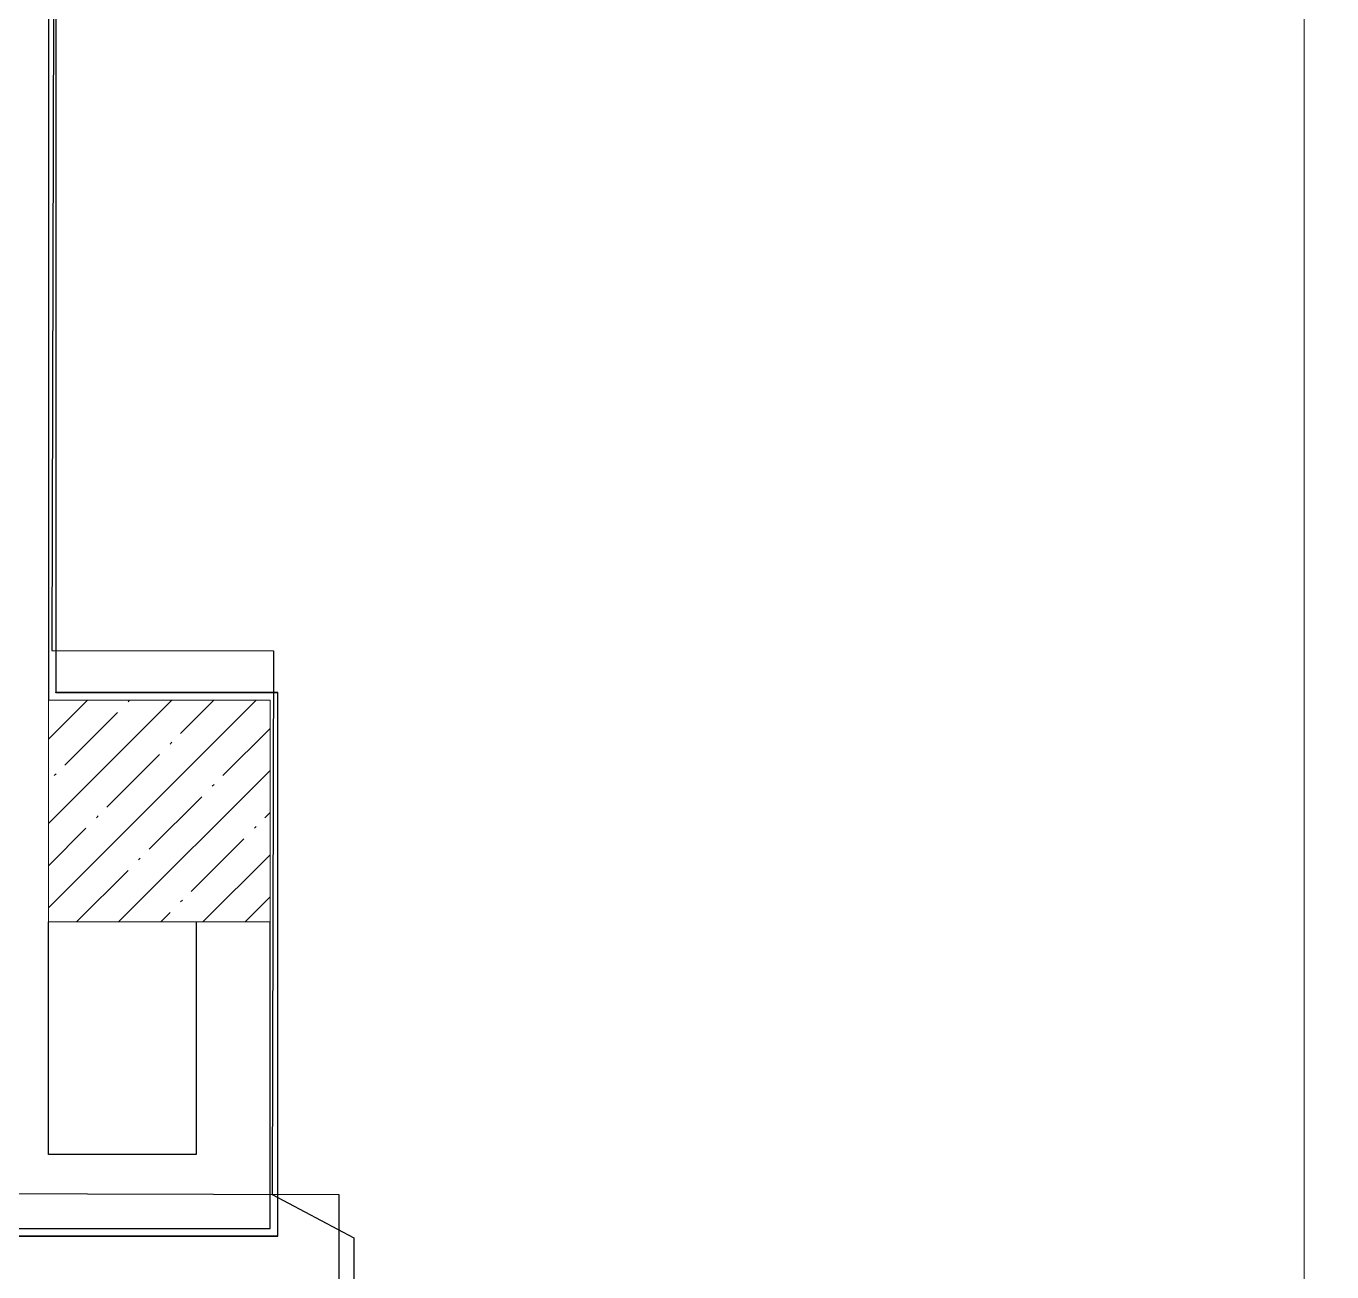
# Model space of a CAD drawing. Header units: millimetres. Extents: x 3914 to 443608, y -156176 to 78197.
# Drawn here: x 35306 to 38842, y -125460 to -122088 of the extents above; entities that cross this region are included whole.
import ezdxf

# ---------------------------------------------------------------- set-up
doc = ezdxf.new("R2010")
doc.units = ezdxf.units.MM
for name, color, linetype, lineweight in [('A-FLOR', 7, 'Continuous', 9), ('S-COLS-1', 7, 'Continuous', 5), ('Оси', 7, 'Continuous', 9)]:
    doc.layers.add(name, color=color, linetype=linetype, lineweight=lineweight)

# ---------------------------------------------------------------- blocks, each defined once
blk = doc.blocks.new('BSC_Колонна _Прямоугольная - 600х600-23998051-Объем проектирования 1 этажа')
at = {"layer": 'S-COLS-1'}
h = blk.add_hatch(dxfattribs=at)
h.set_pattern_fill('FP_178', color=256, style=0, pattern_type=2)
h.set_pattern_definition([(45, (-9410, -21900), (-114.0493, 114.0493), []), (45, (-9295.95, -21900), (-114.0493, 114.0493), [201.613, -40.323, 6.706, -33.617])])
h.paths.add_polyline_path([(2.1, -300), (300, -300), (300, 300), (-300, 300), (-300, -300), (-229.4, -300)])
for p, q in [((300, 300), (-300, 300)), ((-300, 300), (-300, -300)), ((300, -300), (300, 300)), ((-300, -300), (300, -300))]:
    blk.add_line(p, q, dxfattribs=at)

msp = doc.modelspace()

# ---------------------------------------------------------------- linework, layer by layer
for p, q in [((35367, -121792.7), (35367, -123912.7)), ((35388, -123892.7), (35388, -121812.7)), ((35387, -123892.7), (35387, -123891.7)), ((35988, -123891.7), (35387, -123891.7)), ((35388, -123892.7), (35387, -123892.7)), ((35988, -125363.7), (35988, -123891.7)), ((35367, -125142.7), (35367, -124512.7)), ((35767, -124512.7), (35767, -125142.7)), ((35967, -125342.7), (35967, -124512.7)), ((35767, -125142.7), (35367, -125142.7)), ((35146, -125363.7), (35988, -125363.7)), ((35167, -125342.7), (35967, -125342.7))]:
    msp.add_line(p, q)
at = {"flags": 128}
for points in [[(39717.2, -118858.9), (35988, -118850.1), (35986.4, -119521.1), (35344.4, -119519.6), (35346, -118848.6), (30938, -118838.3), (30936.4, -119509.3), (30315.4, -119507.8), (30313.8, -120215.8), (35984.7, -120229.1), (35981.3, -121701.1), (35381.3, -121699.7), (35376.4, -123777.7), (35976.4, -123779.1), (35973, -125250.6), (36194.3, -125368), (36191.1, -126701.4)], [(36151.1, -126701.3), (36154.5, -125251.5), (35131.5, -125249.1), (35131.5, -125228.1), (32812, -125222.7), (32811.9, -125250.7), (32799.6, -130499.2)]]:
    msp.add_lwpolyline(points, dxfattribs=at)
at = {"layer": 'A-FLOR'}
for p, q in [((35387, -123891.7), (35387, -121813.7)), ((35987, -123892.7), (35388, -123892.7)), ((35987, -125362.7), (35987, -123892.7)), ((33017, -125362.7), (35987, -125362.7))]:
    msp.add_line(p, q, dxfattribs=at)
at = {"layer": 'Оси'}
msp.add_lwpolyline([(38767, -148019), (38767, -143019), (38767, -123714.7), (38767, -118714.7)], dxfattribs=at)

# ---------------------------------------------------------------- block references
msp.add_blockref('BSC_Колонна _Прямоугольная - 600х600-23998051-Объем проектирования 1 этажа', (35667, -124212.7))

doc.saveas('drawing.dxf')
